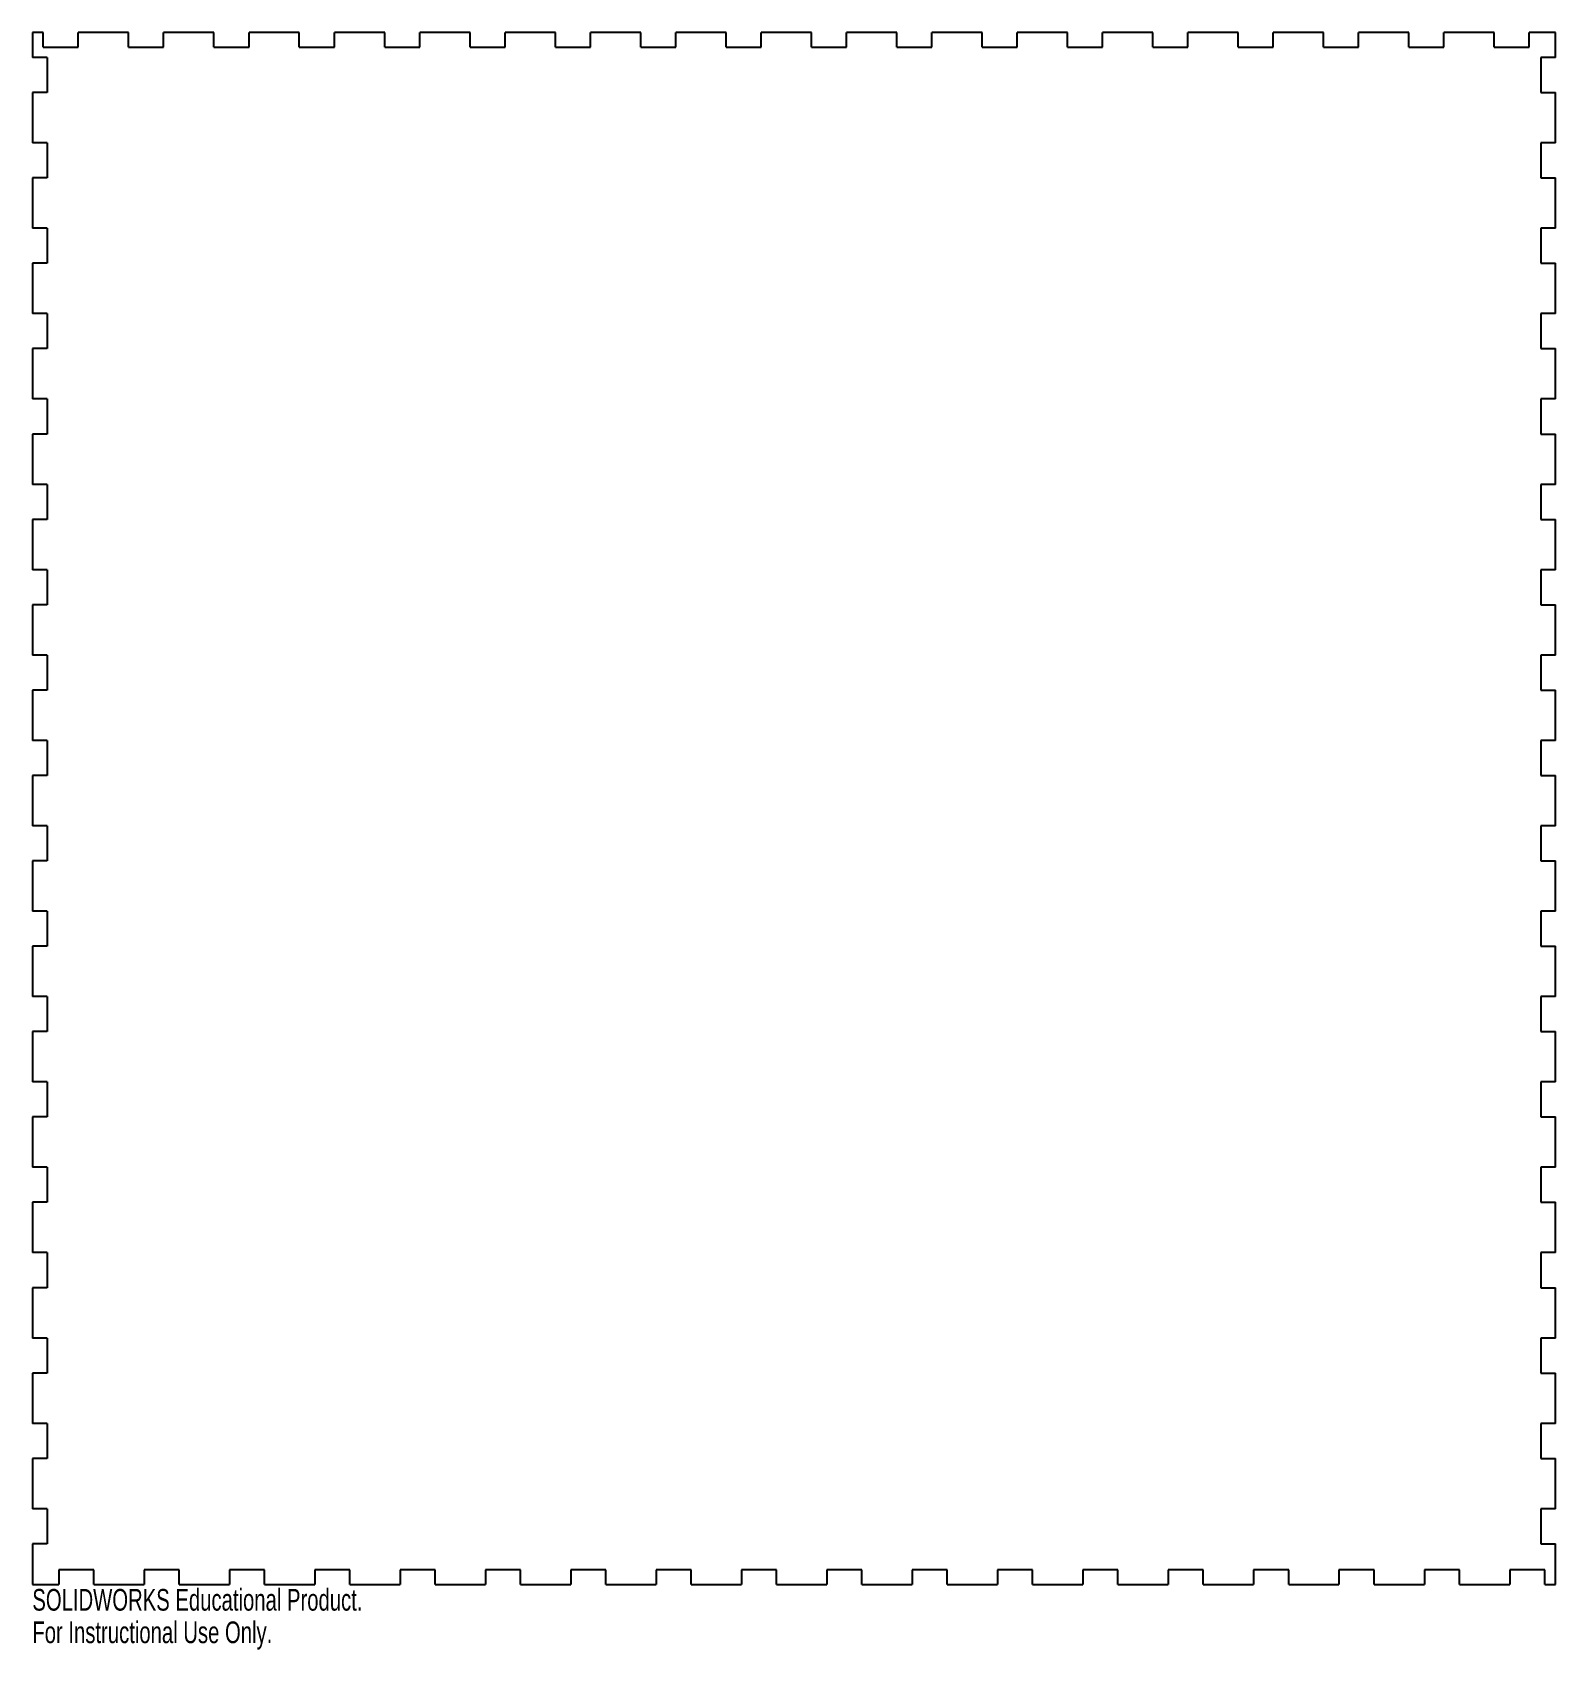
# Model space of a CAD drawing. Header units: millimetres. Extents: x 3 to 343, y -351 to 10.
import ezdxf

# ---------------------------------------------------------------- set-up
doc = ezdxf.new("R2010")
doc.units = ezdxf.units.MM
doc.styles.add('SLDTEXTSTYLE0', font='TXT', dxfattribs={"width": 0.7})

msp = doc.modelspace()

# ---------------------------------------------------------------- linework, layer by layer
at = {"color": 7, "linetype": 'Continuous', "lineweight": 25}
for p, q in [((5.615, 9.525), (3.175, 9.525)), ((3.175, 9.525), (3.175, 3.91)), ((5.615, 6.25), (5.615, 9.525)), ((24.665, 9.525), (13.435, 9.525)), ((13.435, 6.25), (13.435, 9.525)), ((24.665, 6.25), (24.665, 9.525)), ((43.715, 9.525), (32.485, 9.525)), ((32.485, 6.25), (32.485, 9.525)), ((43.715, 6.25), (43.715, 9.525)), ((62.765, 9.525), (51.535, 9.525)), ((51.535, 6.25), (51.535, 9.525)), ((62.765, 6.25), (62.765, 9.525)), ((81.815, 9.525), (70.585, 9.525)), ((70.585, 6.25), (70.585, 9.525)), ((81.815, 6.25), (81.815, 9.525)), ((100.865, 9.525), (89.635, 9.525)), ((89.635, 6.25), (89.635, 9.525)), ((100.865, 6.25), (100.865, 9.525)), ((119.915, 9.525), (108.685, 9.525)), ((108.685, 6.25), (108.685, 9.525)), ((119.915, 6.25), (119.915, 9.525)), ((138.965, 9.525), (127.735, 9.525)), ((127.735, 6.25), (127.735, 9.525)), ((138.965, 6.25), (138.965, 9.525)), ((158.015, 9.525), (146.785, 9.525)), ((146.785, 6.25), (146.785, 9.525)), ((158.015, 6.25), (158.015, 9.525)), ((177.065, 9.525), (165.835, 9.525)), ((165.835, 6.25), (165.835, 9.525)), ((177.065, 6.25), (177.065, 9.525)), ((196.115, 9.525), (184.885, 9.525)), ((184.885, 6.25), (184.885, 9.525)), ((196.115, 6.25), (196.115, 9.525)), ((215.165, 9.525), (203.935, 9.525)), ((203.935, 6.25), (203.935, 9.525)), ((215.165, 6.25), (215.165, 9.525)), ((234.215, 9.525), (222.985, 9.525)), ((222.985, 6.25), (222.985, 9.525)), ((234.215, 6.25), (234.215, 9.525)), ((253.265, 9.525), (242.035, 9.525)), ((242.035, 6.25), (242.035, 9.525)), ((253.265, 6.25), (253.265, 9.525)), ((272.315, 9.525), (261.085, 9.525)), ((261.085, 6.25), (261.085, 9.525)), ((272.315, 6.25), (272.315, 9.525)), ((291.365, 9.525), (280.135, 9.525)), ((280.135, 6.25), (280.135, 9.525)), ((291.365, 6.25), (291.365, 9.525)), ((310.415, 9.525), (299.185, 9.525)), ((299.185, 6.25), (299.185, 9.525)), ((310.415, 6.25), (310.415, 9.525)), ((329.465, 9.525), (318.235, 9.525)), ((318.235, 6.25), (318.235, 9.525)), ((329.465, 6.25), (329.465, 9.525)), ((343.175, 9.525), (337.285, 9.525)), ((337.285, 6.25), (337.285, 9.525)), ((343.175, 3.91), (343.175, 9.525)), ((6.45, 3.91), (3.175, 3.91)), ((5.615, 6.25), (13.435, 6.25)), ((6.45, 3.91), (6.45, -3.91)), ((24.665, 6.25), (32.485, 6.25)), ((43.715, 6.25), (51.535, 6.25)), ((62.765, 6.25), (70.585, 6.25)), ((81.815, 6.25), (89.635, 6.25)), ((100.865, 6.25), (108.685, 6.25)), ((119.915, 6.25), (127.735, 6.25)), ((138.965, 6.25), (146.785, 6.25)), ((158.015, 6.25), (165.835, 6.25)), ((177.065, 6.25), (184.885, 6.25)), ((196.115, 6.25), (203.935, 6.25)), ((215.165, 6.25), (222.985, 6.25)), ((234.215, 6.25), (242.035, 6.25)), ((253.265, 6.25), (261.085, 6.25)), ((272.315, 6.25), (280.135, 6.25)), ((291.365, 6.25), (299.185, 6.25)), ((310.415, 6.25), (318.235, 6.25)), ((329.465, 6.25), (337.285, 6.25)), ((339.9, 3.91), (339.9, -3.91)), ((343.175, 3.91), (339.9, 3.91)), ((6.45, -3.91), (3.175, -3.91)), ((3.175, -3.91), (3.175, -15.14)), ((339.9, -3.91), (343.175, -3.91)), ((343.175, -15.14), (343.175, -3.91)), ((6.45, -15.14), (3.175, -15.14)), ((6.45, -15.14), (6.45, -22.96)), ((339.9, -15.14), (339.9, -22.96)), ((343.175, -15.14), (339.9, -15.14)), ((6.45, -22.96), (3.175, -22.96)), ((3.175, -22.96), (3.175, -34.19)), ((339.9, -22.96), (343.175, -22.96)), ((343.175, -34.19), (343.175, -22.96)), ((6.45, -34.19), (3.175, -34.19)), ((6.45, -34.19), (6.45, -42.01)), ((339.9, -34.19), (339.9, -42.01)), ((343.175, -34.19), (339.9, -34.19)), ((6.45, -42.01), (3.175, -42.01)), ((3.175, -42.01), (3.175, -53.24)), ((339.9, -42.01), (343.175, -42.01)), ((343.175, -53.24), (343.175, -42.01)), ((6.45, -53.24), (3.175, -53.24)), ((6.45, -53.24), (6.45, -61.06)), ((339.9, -53.24), (339.9, -61.06)), ((343.175, -53.24), (339.9, -53.24)), ((6.45, -61.06), (3.175, -61.06)), ((3.175, -61.06), (3.175, -72.29)), ((339.9, -61.06), (343.175, -61.06)), ((343.175, -72.29), (343.175, -61.06)), ((6.45, -72.29), (3.175, -72.29)), ((6.45, -72.29), (6.45, -80.11)), ((339.9, -72.29), (339.9, -80.11)), ((343.175, -72.29), (339.9, -72.29)), ((6.45, -80.11), (3.175, -80.11)), ((3.175, -80.11), (3.175, -91.34)), ((339.9, -80.11), (343.175, -80.11)), ((343.175, -91.34), (343.175, -80.11)), ((6.45, -91.34), (3.175, -91.34)), ((6.45, -91.34), (6.45, -99.16)), ((339.9, -91.34), (339.9, -99.16)), ((343.175, -91.34), (339.9, -91.34)), ((6.45, -99.16), (3.175, -99.16)), ((3.175, -99.16), (3.175, -110.39)), ((339.9, -99.16), (343.175, -99.16)), ((343.175, -110.39), (343.175, -99.16)), ((6.45, -110.39), (3.175, -110.39)), ((6.45, -110.39), (6.45, -118.21)), ((339.9, -110.39), (339.9, -118.21)), ((343.175, -110.39), (339.9, -110.39)), ((6.45, -118.21), (3.175, -118.21)), ((3.175, -118.21), (3.175, -129.44)), ((339.9, -118.21), (343.175, -118.21)), ((343.175, -129.44), (343.175, -118.21)), ((6.45, -129.44), (3.175, -129.44)), ((6.45, -129.44), (6.45, -137.26)), ((339.9, -129.44), (339.9, -137.26)), ((343.175, -129.44), (339.9, -129.44)), ((6.45, -137.26), (3.175, -137.26)), ((3.175, -137.26), (3.175, -148.49)), ((339.9, -137.26), (343.175, -137.26)), ((343.175, -148.49), (343.175, -137.26)), ((6.45, -148.49), (3.175, -148.49)), ((6.45, -148.49), (6.45, -156.31)), ((339.9, -148.49), (339.9, -156.31)), ((343.175, -148.49), (339.9, -148.49)), ((6.45, -156.31), (3.175, -156.31)), ((3.175, -156.31), (3.175, -167.54)), ((339.9, -156.31), (343.175, -156.31)), ((343.175, -167.54), (343.175, -156.31)), ((6.45, -167.54), (3.175, -167.54)), ((6.45, -167.54), (6.45, -175.36)), ((339.9, -167.54), (339.9, -175.36)), ((343.175, -167.54), (339.9, -167.54)), ((6.45, -175.36), (3.175, -175.36)), ((3.175, -175.36), (3.175, -186.59)), ((339.9, -175.36), (343.175, -175.36)), ((343.175, -186.59), (343.175, -175.36)), ((6.45, -186.59), (3.175, -186.59)), ((6.45, -186.59), (6.45, -194.41)), ((339.9, -186.59), (339.9, -194.41)), ((343.175, -186.59), (339.9, -186.59)), ((6.45, -194.41), (3.175, -194.41)), ((3.175, -194.41), (3.175, -205.64)), ((339.9, -194.41), (343.175, -194.41)), ((343.175, -205.64), (343.175, -194.41)), ((6.45, -205.64), (3.175, -205.64)), ((6.45, -205.64), (6.45, -213.46)), ((339.9, -205.64), (339.9, -213.46)), ((343.175, -205.64), (339.9, -205.64)), ((6.45, -213.46), (3.175, -213.46)), ((3.175, -213.46), (3.175, -224.69)), ((339.9, -213.46), (343.175, -213.46)), ((343.175, -224.69), (343.175, -213.46)), ((6.45, -224.69), (3.175, -224.69)), ((6.45, -224.69), (6.45, -232.51)), ((339.9, -224.69), (339.9, -232.51)), ((343.175, -224.69), (339.9, -224.69)), ((6.45, -232.51), (3.175, -232.51)), ((3.175, -232.51), (3.175, -243.74)), ((339.9, -232.51), (343.175, -232.51)), ((343.175, -243.74), (343.175, -232.51)), ((6.45, -243.74), (3.175, -243.74)), ((6.45, -243.74), (6.45, -251.56)), ((339.9, -243.74), (339.9, -251.56)), ((343.175, -243.74), (339.9, -243.74)), ((6.45, -251.56), (3.175, -251.56)), ((3.175, -251.56), (3.175, -262.79)), ((339.9, -251.56), (343.175, -251.56)), ((343.175, -262.79), (343.175, -251.56)), ((6.45, -262.79), (3.175, -262.79)), ((6.45, -262.79), (6.45, -270.61)), ((339.9, -262.79), (339.9, -270.61)), ((343.175, -262.79), (339.9, -262.79)), ((6.45, -270.61), (3.175, -270.61)), ((3.175, -270.61), (3.175, -281.84)), ((339.9, -270.61), (343.175, -270.61)), ((343.175, -281.84), (343.175, -270.61)), ((6.45, -281.84), (3.175, -281.84)), ((6.45, -281.84), (6.45, -289.66)), ((339.9, -281.84), (339.9, -289.66)), ((343.175, -281.84), (339.9, -281.84)), ((6.45, -289.66), (3.175, -289.66)), ((3.175, -289.66), (3.175, -300.89)), ((339.9, -289.66), (343.175, -289.66)), ((343.175, -300.89), (343.175, -289.66)), ((6.45, -300.89), (3.175, -300.89)), ((6.45, -300.89), (6.45, -308.71)), ((339.9, -300.89), (339.9, -308.71)), ((343.175, -300.89), (339.9, -300.89)), ((6.45, -308.71), (3.175, -308.71)), ((3.175, -308.71), (3.175, -319.94)), ((339.9, -308.71), (343.175, -308.71)), ((343.175, -319.94), (343.175, -308.71)), ((6.45, -319.94), (3.175, -319.94)), ((6.45, -319.94), (6.45, -327.76)), ((339.9, -319.94), (339.9, -327.76)), ((343.175, -319.94), (339.9, -319.94)), ((6.45, -327.76), (3.175, -327.76)), ((3.175, -327.76), (3.175, -336.825)), ((339.9, -327.76), (343.175, -327.76)), ((343.175, -336.825), (343.175, -327.76)), ((16.885, -333.55), (9.065, -333.55)), ((9.065, -333.55), (9.065, -336.825)), ((16.885, -336.825), (16.885, -333.55)), ((28.115, -333.55), (28.115, -336.825)), ((35.935, -333.55), (28.115, -333.55)), ((35.935, -336.825), (35.935, -333.55)), ((47.165, -333.55), (47.165, -336.825)), ((54.985, -333.55), (47.165, -333.55)), ((54.985, -336.825), (54.985, -333.55)), ((66.215, -333.55), (66.215, -336.825)), ((74.035, -333.55), (66.215, -333.55)), ((74.035, -336.825), (74.035, -333.55)), ((85.265, -333.55), (85.265, -336.825)), ((93.085, -333.55), (85.265, -333.55)), ((93.085, -336.825), (93.085, -333.55)), ((104.315, -333.55), (104.315, -336.825)), ((112.135, -333.55), (104.315, -333.55)), ((112.135, -336.825), (112.135, -333.55)), ((123.365, -333.55), (123.365, -336.825)), ((131.185, -333.55), (123.365, -333.55)), ((131.185, -336.825), (131.185, -333.55)), ((142.415, -333.55), (142.415, -336.825)), ((150.235, -333.55), (142.415, -333.55)), ((150.235, -336.825), (150.235, -333.55)), ((161.465, -333.55), (161.465, -336.825)), ((169.285, -333.55), (161.465, -333.55)), ((169.285, -336.825), (169.285, -333.55)), ((180.515, -333.55), (180.515, -336.825)), ((188.335, -333.55), (180.515, -333.55)), ((188.335, -336.825), (188.335, -333.55)), ((199.565, -333.55), (199.565, -336.825)), ((207.385, -333.55), (199.565, -333.55)), ((207.385, -336.825), (207.385, -333.55)), ((218.615, -333.55), (218.615, -336.825)), ((226.435, -333.55), (218.615, -333.55)), ((226.435, -336.825), (226.435, -333.55)), ((237.665, -333.55), (237.665, -336.825)), ((245.485, -333.55), (237.665, -333.55)), ((245.485, -336.825), (245.485, -333.55)), ((256.715, -333.55), (256.715, -336.825)), ((264.535, -333.55), (256.715, -333.55)), ((264.535, -336.825), (264.535, -333.55)), ((275.765, -333.55), (275.765, -336.825)), ((283.585, -333.55), (275.765, -333.55)), ((283.585, -336.825), (283.585, -333.55)), ((294.815, -333.55), (294.815, -336.825)), ((302.635, -333.55), (294.815, -333.55)), ((302.635, -336.825), (302.635, -333.55)), ((313.865, -333.55), (313.865, -336.825)), ((321.685, -333.55), (313.865, -333.55)), ((321.685, -336.825), (321.685, -333.55)), ((332.915, -333.55), (332.915, -336.825)), ((340.735, -333.55), (332.915, -333.55)), ((340.735, -336.825), (340.735, -333.55)), ((3.175, -336.825), (9.065, -336.825)), ((16.885, -336.825), (28.115, -336.825)), ((35.935, -336.825), (47.165, -336.825)), ((54.985, -336.825), (66.215, -336.825)), ((74.035, -336.825), (85.265, -336.825)), ((93.085, -336.825), (104.315, -336.825)), ((112.135, -336.825), (123.365, -336.825)), ((131.185, -336.825), (142.415, -336.825)), ((150.235, -336.825), (161.465, -336.825)), ((169.285, -336.825), (180.515, -336.825)), ((188.335, -336.825), (199.565, -336.825)), ((207.385, -336.825), (218.615, -336.825)), ((226.435, -336.825), (237.665, -336.825)), ((245.485, -336.825), (256.715, -336.825)), ((264.535, -336.825), (275.765, -336.825)), ((283.585, -336.825), (294.815, -336.825)), ((302.635, -336.825), (313.865, -336.825)), ((321.685, -336.825), (332.915, -336.825)), ((340.735, -336.825), (343.175, -336.825))]:
    msp.add_line(p, q, dxfattribs=at)

# ---------------------------------------------------------------- texts
at = {"color": 7, "linetype": 'Continuous', "char_height": 4.83362, "attachment_point": 1, "style": 'SLDTEXTSTYLE0'}
for s, insert in [('SOLIDWORKS Educational Product.', (3.175, -337.845)), ('For Instructional Use Only.', (3.175, -345.095))]:
    msp.add_mtext(s, dxfattribs=dict(at, insert=insert))

doc.saveas('drawing.dxf')
